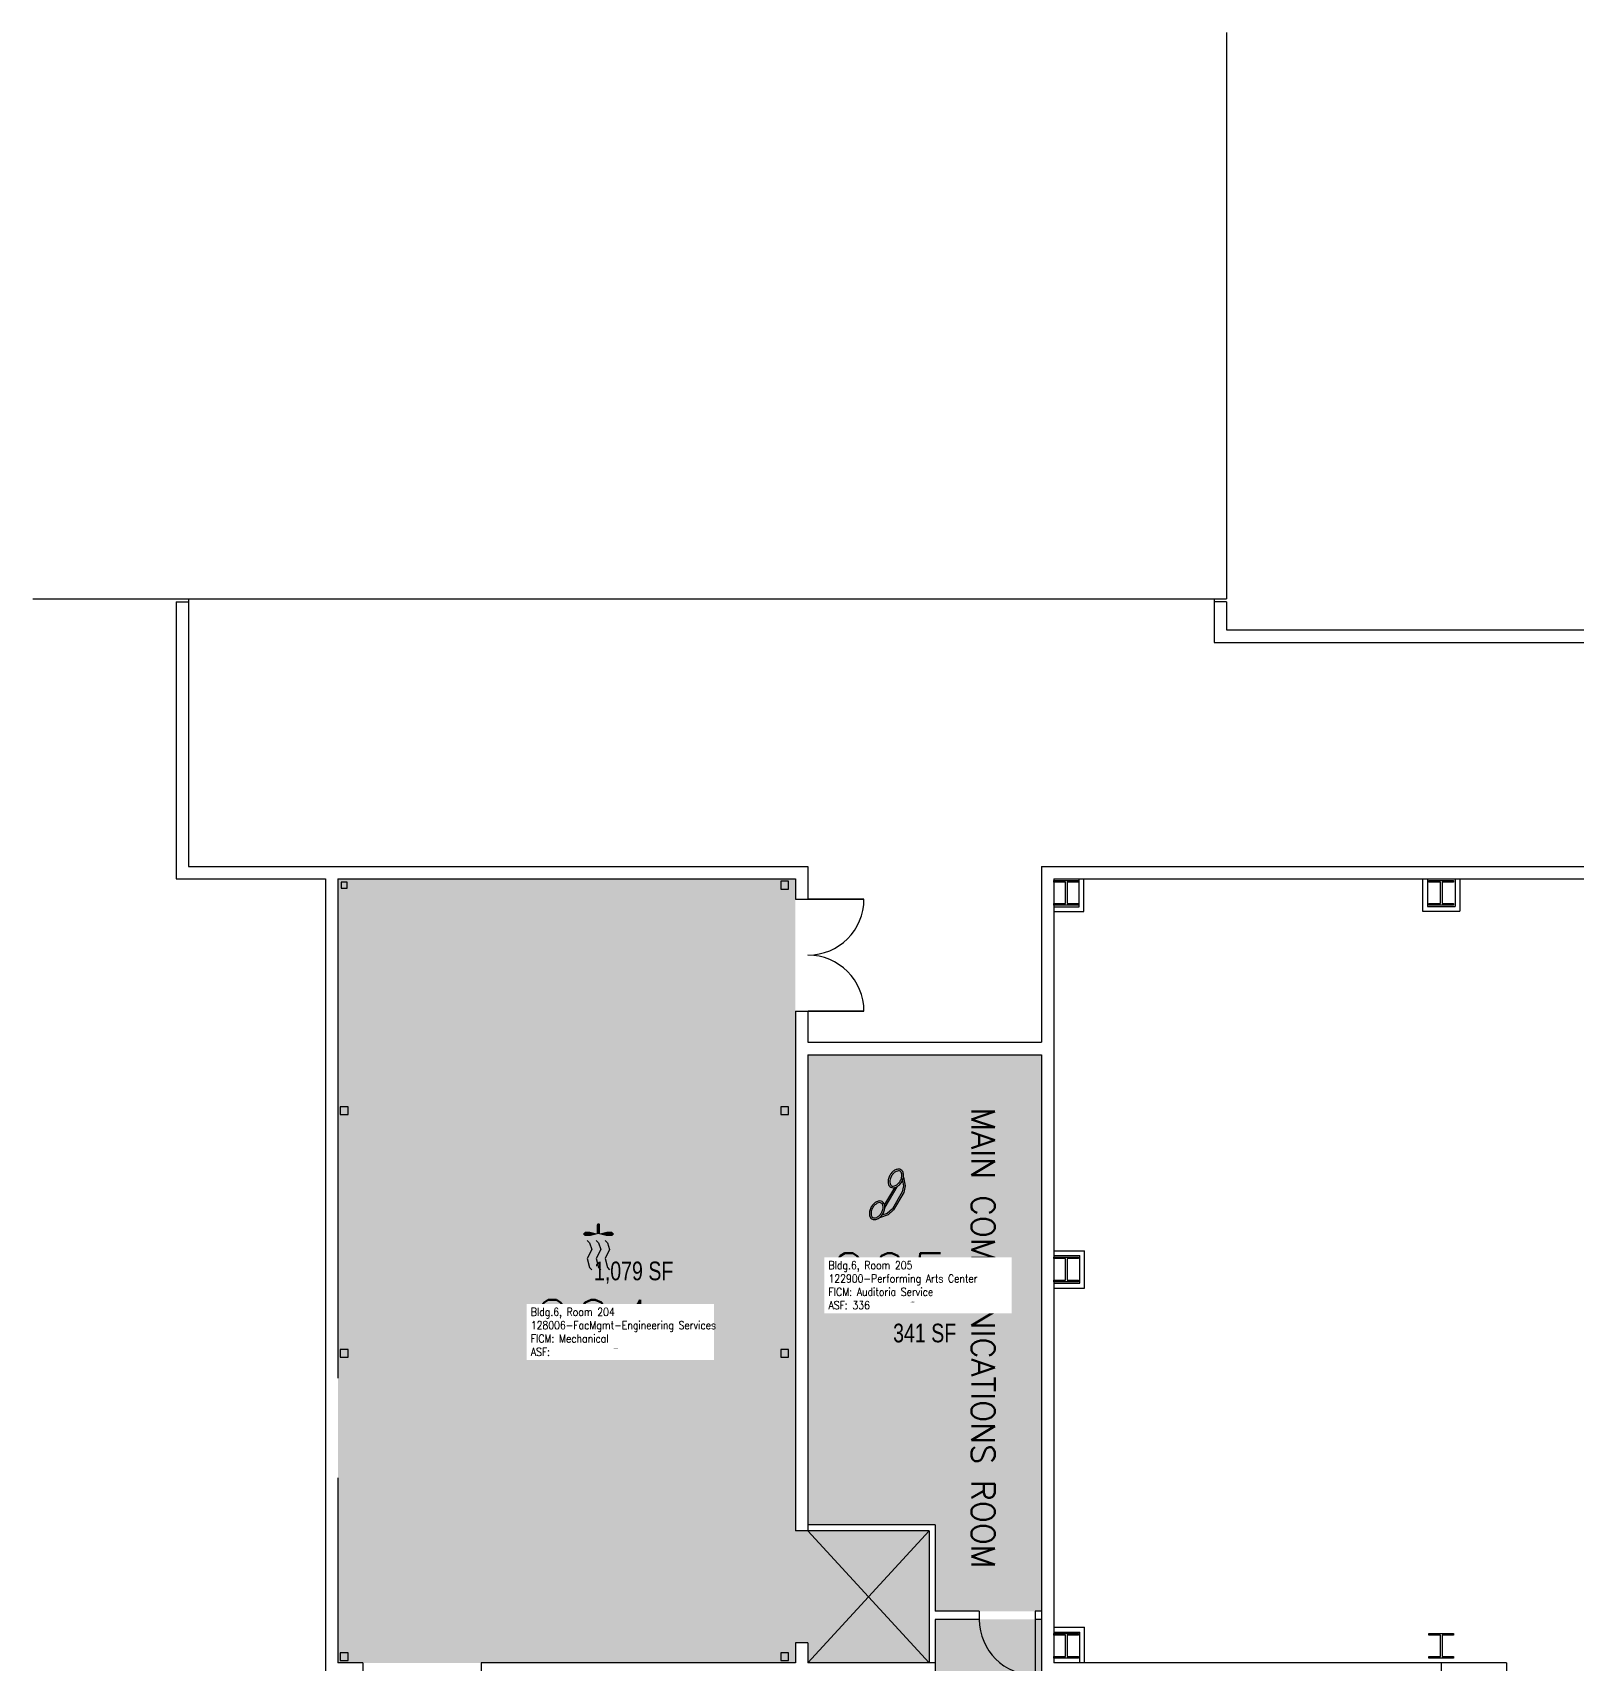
# Model space of a CAD drawing. Header units: inches. Extents: x -206 to 2389, y 0 to 3821.
# Drawn here: x -206 to 786, y 2222 to 3271 of the extents above; entities that cross this region are included whole.
import ezdxf
from ezdxf.enums import TextEntityAlignment as Align

# ---------------------------------------------------------------- set-up
doc = ezdxf.new("R2010")
doc.units = ezdxf.units.IN
doc.header["$LTSCALE"] = 10
doc.header["$MEASUREMENT"] = 0
doc.layers.get('0').update_dxf_attribs({"linetype": 'CONTINUOUS'})
for name, color, linetype in [('A-COLS', 5, 'CONTINUOUS'), ('A-DOOR', 2, 'CONTINUOUS'), ('A-FLOR', 3, 'CONTINUOUS'), ('A-IDEN-ICON', 4, 'CONTINUOUS'), ('A-IDEN-RNUM', 7, 'CONTINUOUS'), ('A-IDEN-SNUM', 4, 'CONTINUOUS'), ('A-IDEN-TEXT', 4, 'CONTINUOUS'), ('A-IDEN-VNUM', 4, 'CONTINUOUS'), ('A-ROOF', 2, 'CONTINUOUS'), ('A-WALL', 5, 'CONTINUOUS'), ('AREA-TEXT', 3, 'CONTINUOUS'), ('Rooms-Category-Color', 7, 'CONTINUOUS'), ('Rooms-College-Color', 7, 'CONTINUOUS'), ('Rooms-Department-Color', 7, 'CONTINUOUS'), ('Rooms-Division-Color', 7, 'CONTINUOUS'), ('Rooms-Information', 7, 'CONTINUOUS')]:
    doc.layers.add(name, color=color, linetype=linetype)
doc.styles.add('AREA', font='arial.ttf', dxfattribs={"width": 0.75, "height": 24})
doc.styles.add('ROOMFNUMBER', font='SIMPLEX', dxfattribs={"height": 0.83})
doc.styles.add('ROOMSNUMBER', font='txt', dxfattribs={"height": 0.03})
doc.styles.add('ROOMVNUMBER', font='simplex.shx', dxfattribs={"width": 0.85})

# ---------------------------------------------------------------- blocks, each defined once
blk = doc.blocks.new('CPMECH')
at = {"color": 0, "linetype": 'ByBlock'}
for p, q in [((0.005, 0.025), (0.015, 0.035)), ((0.015, 0.035), (0.045, 0.045)), ((0.015, -0.005), (0.045, 0.005)), ((0.045, 0.045), (0.085, 0.025)), ((0.045, 0.005), (0.085, -0.015)), ((0.085, 0.025), (0.125, 0.035)), ((0.125, 0.035), (0.135, 0.045)), ((0.125, -0.005), (0.135, 0.005)), ((0.005, -0.015), (0.015, -0.005)), ((0.005, -0.055), (0.015, -0.045)), ((0.015, -0.045), (0.045, -0.035)), ((0.045, -0.035), (0.085, -0.055)), ((0.085, -0.015), (0.125, -0.005)), ((0.085, -0.055), (0.125, -0.045)), ((0.125, -0.045), (0.135, -0.035))]:
    blk.add_line(p, q, dxfattribs=at)
for points in [[(-0.025, -0.005, 0, 0.02, 0), (-0.025, 0.035, 0.02, 0.02, 0), (-0.025, 0.055, 0.02, 0, 0), (-0.025, 0.065, 0, 0, 0)], [(-0.025, -0.005, 0, 0.02, 0), (-0.025, -0.045, 0.02, 0.02, 0), (-0.025, -0.065, 0.02, 0, 0), (-0.025, -0.075, 0, 0, 0)]]:
    blk.add_lwpolyline(points, format="xyseb", dxfattribs=at)
at = {"color": 0, "linetype": 'ByBlock', "const_width": 0.015}
blk.add_lwpolyline([(-0.025, -0.005), (-0.065, -0.005)], dxfattribs=at)
at = {"color": 0, "linetype": 'ByBlock', "const_width": 0.0075}
blk.add_lwpolyline([(-0.0682, -0.0069, 1), (-0.0618, -0.0031, 1)], format="xyb", close=True, dxfattribs=at)
blk = doc.blocks.new('CPPHONE')
at = {"color": 0, "linetype": 'ByBlock'}
for p, q in [((0.0096, 0.0252), (-0.0196, -0.0252)), ((0.0169, 0.0279), (-0.0182, -0.0329))]:
    blk.add_line(p, q, dxfattribs=at)
for points in [[(0.0364, 0.0572), (0.0417, 0.0308), (0.0382, 0.0108), (0.0082, -0.0411), (-0.0083, -0.0558), (-0.0338, -0.0645)], [(0.0334, 0.047), (0.0366, 0.0307), (0.0334, 0.0126), (0.0043, -0.0379), (-0.0109, -0.0514), (-0.0265, -0.0567)]]:
    blk.add_lwpolyline(points, dxfattribs=at)
for points in [[(0.0288, 0.0786, 0.139889), (0.0216, 0.0804, 0.107118), (0.0122, 0.0781, 0.079812), (0.0039, 0.0722, 0.067459), (-0.0035, 0.0626, 0.067459), (-0.008, 0.0515, 0.079812), (-0.009, 0.0413, 0.107118), (-0.0064, 0.032, 0.139889), (-0.0012, 0.0267, 0.139889), (0.0061, 0.0248, 0.107118), (0.0155, 0.0272, 0.079812), (0.0238, 0.0331, 0.067459), (0.0312, 0.0426, 0.067459), (0.0357, 0.0538, 0.079812), (0.0367, 0.0639, 0.107118), (0.034, 0.0732, 0.139889)], [(0.0263, 0.0743, 0.139889), (0.0218, 0.0754, 0.107118), (0.0144, 0.0736, 0.079812), (0.0074, 0.0686, 0.067459), (0.0008, 0.0601, 0.067459), (-0.0032, 0.0502, 0.079812), (-0.004, 0.0417, 0.107118), (-0.0019, 0.0344, 0.139889), (0.0013, 0.031, 0.139889), (0.0059, 0.0298, 0.107118), (0.0133, 0.0317, 0.079812), (0.0203, 0.0367, 0.067459), (0.0268, 0.0451, 0.067459), (0.0309, 0.055, 0.079812), (0.0317, 0.0636, 0.107118), (0.0296, 0.0709, 0.139889)], [(-0.0262, -0.0167, 0.139889), (-0.0334, -0.0148, 0.107118), (-0.0428, -0.0172, 0.079812), (-0.0511, -0.0231, 0.067459), (-0.0585, -0.0326, 0.067459), (-0.063, -0.0438, 0.079812), (-0.064, -0.0539, 0.107118), (-0.0614, -0.0632, 0.139889), (-0.0562, -0.0686, 0.139889), (-0.0489, -0.0704, 0.107118), (-0.0395, -0.0681, 0.079812), (-0.0312, -0.0622, 0.067459), (-0.0238, -0.0526, 0.067459), (-0.0193, -0.0415, 0.079812), (-0.0183, -0.0313, 0.107118), (-0.021, -0.022, 0.139889)], [(-0.0287, -0.021, 0.139889), (-0.0332, -0.0198, 0.107118), (-0.0406, -0.0217, 0.079812), (-0.0476, -0.0267, 0.067459), (-0.0542, -0.0351, 0.067459), (-0.0582, -0.045, 0.079812), (-0.059, -0.0536, 0.107118), (-0.0569, -0.0609, 0.139889), (-0.0537, -0.0643, 0.139889), (-0.0491, -0.0654, 0.107118), (-0.0417, -0.0636, 0.079812), (-0.0347, -0.0586, 0.067459), (-0.0282, -0.0501, 0.067459), (-0.0241, -0.0402, 0.079812), (-0.0233, -0.0317, 0.107118), (-0.0254, -0.0244, 0.139889)]]:
    blk.add_lwpolyline(points, format="xyb", close=True, dxfattribs=at)

msp = doc.modelspace()

# ---------------------------------------------------------------- hatches: boundary and pattern name
at = {"layer": 'Rooms-Category-Color', "true_color": 0xadadad}
for points in [[(-10, 2342.1), (-10, 2223.1), (6, 2223.1), (284, 2223.1), (284, 2236.1), (292, 2236.1), (292, 2223.1), (370, 2223.1), (370, 2308.1), (292, 2308.1), (284, 2308.1), (284, 2714.1), (284, 2727.1), (-10, 2727.1)], [(373.8, 2215.1), (292, 2215.1), (292, 2150.6), (438, 2150.6), (442, 2150.6), (442, 2169.1), (442, 2207.1), (442, 2251.1), (438, 2251.1), (373.8, 2251.1), (373.8, 2223.1)]]:
    msp.add_hatch(color=253, dxfattribs=at).paths.add_polyline_path(points)
at = {"layer": 'Rooms-Category-Color', "true_color": 0xffe090}
msp.add_hatch(color=41, dxfattribs=at).paths.add_polyline_path([(292, 2311.8), (373.8, 2311.8), (373.8, 2256.3), (438, 2256.3), (442, 2256.3), (442, 2614.1), (292, 2614.1)])
at = {"layer": 'Rooms-College-Color', "true_color": 0xadadad}
for points in [[(-10, 2342.1), (-10, 2223.1), (6, 2223.1), (284, 2223.1), (284, 2236.1), (292, 2236.1), (292, 2223.1), (370, 2223.1), (370, 2308.1), (292, 2308.1), (284, 2308.1), (284, 2714.1), (284, 2727.1), (-10, 2727.1)], [(373.8, 2215.1), (292, 2215.1), (292, 2150.6), (438, 2150.6), (442, 2150.6), (442, 2169.1), (442, 2207.1), (442, 2251.1), (438, 2251.1), (373.8, 2251.1), (373.8, 2223.1)]]:
    msp.add_hatch(color=253, dxfattribs=at).paths.add_polyline_path(points)
at = {"layer": 'Rooms-College-Color', "true_color": 0xffff64}
msp.add_hatch(color=51, dxfattribs=at).paths.add_polyline_path([(292, 2311.8), (373.8, 2311.8), (373.8, 2256.3), (438, 2256.3), (442, 2256.3), (442, 2614.1), (292, 2614.1)])
at = {"layer": 'Rooms-Department-Color', "true_color": 0xacacac}
for points in [[(-10, 2342.1), (-10, 2223.1), (6, 2223.1), (284, 2223.1), (284, 2236.1), (292, 2236.1), (292, 2223.1), (370, 2223.1), (370, 2308.1), (292, 2308.1), (284, 2308.1), (284, 2714.1), (284, 2727.1), (-10, 2727.1)], [(373.8, 2215.1), (292, 2215.1), (292, 2150.6), (438, 2150.6), (442, 2150.6), (442, 2169.1), (442, 2207.1), (442, 2251.1), (438, 2251.1), (373.8, 2251.1), (373.8, 2223.1)]]:
    msp.add_hatch(color=253, dxfattribs=at).paths.add_polyline_path(points)
at = {"layer": 'Rooms-Department-Color', "true_color": 0x80bc67}
msp.add_hatch(color=83, dxfattribs=at).paths.add_polyline_path([(292, 2311.8), (373.8, 2311.8), (373.8, 2256.3), (438, 2256.3), (442, 2256.3), (442, 2614.1), (292, 2614.1)])
at = {"layer": 'Rooms-Division-Color', "true_color": 0xadadad}
for points in [[(-10, 2342.1), (-10, 2223.1), (6, 2223.1), (284, 2223.1), (284, 2236.1), (292, 2236.1), (292, 2223.1), (370, 2223.1), (370, 2308.1), (292, 2308.1), (284, 2308.1), (284, 2714.1), (284, 2727.1), (-10, 2727.1)], [(373.8, 2215.1), (292, 2215.1), (292, 2150.6), (438, 2150.6), (442, 2150.6), (442, 2169.1), (442, 2207.1), (442, 2251.1), (438, 2251.1), (373.8, 2251.1), (373.8, 2223.1)]]:
    msp.add_hatch(color=253, dxfattribs=at).paths.add_polyline_path(points)
at = {"layer": 'Rooms-Division-Color', "true_color": 0x80bc67}
msp.add_hatch(color=83, dxfattribs=at).paths.add_polyline_path([(292, 2311.8), (373.8, 2311.8), (373.8, 2256.3), (438, 2256.3), (442, 2256.3), (442, 2614.1), (292, 2614.1)])

# ---------------------------------------------------------------- linework, layer by layer
at = {"layer": 'A-COLS'}
for p, q in [((-4, 2725.1), (-8, 2725.1)), ((-8, 2725.1), (-8, 2721.1)), ((-8, 2721.1), (-4, 2721.1)), ((-4, 2721.1), (-4, 2725.1)), ((279.5, 2725.6), (274.5, 2725.6)), ((274.5, 2725.6), (274.5, 2720.6)), ((274.5, 2720.6), (279.5, 2720.6)), ((279.5, 2720.6), (279.5, 2725.6)), ((450.1, 2725), (450.1, 2726)), ((450.1, 2726), (465.9, 2726)), ((457.5, 2725), (450.1, 2725)), ((457.5, 2711.2), (457.5, 2725)), ((465.9, 2725), (458.5, 2725)), ((458.5, 2725), (458.5, 2711.2)), ((465.9, 2726), (465.9, 2725)), ((691.1, 2725), (691.1, 2726)), ((691.1, 2726), (706.9, 2726)), ((698.5, 2725), (691.1, 2725)), ((698.5, 2711.2), (698.5, 2725)), ((706.9, 2725), (699.5, 2725)), ((699.5, 2725), (699.5, 2711.2)), ((706.9, 2726), (706.9, 2725)), ((450.1, 2710.2), (450.1, 2711.2)), ((450.1, 2711.2), (457.5, 2711.2)), ((465.9, 2710.2), (450.1, 2710.2)), ((458.5, 2711.2), (465.9, 2711.2)), ((465.9, 2711.2), (465.9, 2710.2)), ((691.1, 2710.2), (691.1, 2711.2)), ((691.1, 2711.2), (698.5, 2711.2)), ((706.9, 2710.2), (691.1, 2710.2)), ((699.5, 2711.2), (706.9, 2711.2)), ((706.9, 2711.2), (706.9, 2710.2)), ((-3.5, 2580.6), (-8.5, 2580.6)), ((-8.5, 2580.6), (-8.5, 2575.6)), ((-3.5, 2575.6), (-3.5, 2580.6)), ((279.5, 2580.6), (274.5, 2580.6)), ((274.5, 2580.6), (274.5, 2575.6)), ((279.5, 2575.6), (279.5, 2580.6)), ((-8.5, 2575.6), (-3.5, 2575.6)), ((274.5, 2575.6), (279.5, 2575.6)), ((450.1, 2483), (450.1, 2484)), ((450.1, 2484), (465.9, 2484)), ((457.5, 2483), (450.1, 2483)), ((457.5, 2469.2), (457.5, 2483)), ((465.9, 2483), (458.5, 2483)), ((458.5, 2483), (458.5, 2469.2)), ((465.9, 2484), (465.9, 2483)), ((450.1, 2468.2), (450.1, 2469.2)), ((450.1, 2469.2), (457.5, 2469.2)), ((465.9, 2468.2), (450.1, 2468.2)), ((458.5, 2469.2), (465.9, 2469.2)), ((465.9, 2469.2), (465.9, 2468.2)), ((-3.5, 2424.6), (-8.5, 2424.6)), ((-8.5, 2424.6), (-8.5, 2419.6)), ((-3.5, 2419.6), (-3.5, 2424.6)), ((279.5, 2424.6), (274.5, 2424.6)), ((274.5, 2424.6), (274.5, 2419.6)), ((279.5, 2419.6), (279.5, 2424.6)), ((-8.5, 2419.6), (-3.5, 2419.6)), ((274.5, 2419.6), (279.5, 2419.6)), ((450.1, 2241), (450.1, 2242)), ((450.1, 2242), (465.9, 2242)), ((457.5, 2241), (450.1, 2241)), ((457.5, 2227.2), (457.5, 2241)), ((465.9, 2241), (458.5, 2241)), ((458.5, 2241), (458.5, 2227.2)), ((465.9, 2242), (465.9, 2241)), ((691.1, 2241), (691.1, 2242)), ((691.1, 2242), (706.9, 2242)), ((698.5, 2241), (691.1, 2241)), ((698.5, 2227.2), (698.5, 2241)), ((706.9, 2241), (699.5, 2241)), ((699.5, 2241), (699.5, 2227.2)), ((706.9, 2242), (706.9, 2241)), ((-3.5, 2229.6), (-8.5, 2229.6)), ((-8.5, 2229.6), (-8.5, 2224.6)), ((-8.5, 2224.6), (-3.5, 2224.6)), ((-3.5, 2224.6), (-3.5, 2229.6)), ((279.5, 2229.6), (274.5, 2229.6)), ((274.5, 2229.6), (274.5, 2224.6)), ((274.5, 2224.6), (279.5, 2224.6)), ((279.5, 2224.6), (279.5, 2229.6)), ((450.1, 2226.2), (450.1, 2227.2)), ((450.1, 2227.2), (457.5, 2227.2)), ((465.9, 2226.2), (450.1, 2226.2)), ((458.5, 2227.2), (465.9, 2227.2)), ((465.9, 2227.2), (465.9, 2226.2)), ((691.1, 2226.2), (691.1, 2227.2)), ((691.1, 2227.2), (698.5, 2227.2)), ((706.9, 2226.2), (691.1, 2226.2)), ((699.5, 2227.2), (706.9, 2227.2)), ((706.9, 2227.2), (706.9, 2226.2))]:
    msp.add_line(p, q, dxfattribs=at)
at = {"layer": 'A-DOOR'}
msp.add_line((438, 2251.1), (438, 2215.1), dxfattribs=at)
at = {"layer": 'A-DOOR', "const_width": 1.2, "elevation": 0}
for points in [[(292, 2714.1), (328, 2714.1)], [(292, 2642.1), (328, 2642.1)]]:
    msp.add_lwpolyline(points, dxfattribs=at)
at = {"layer": 'A-DOOR'}
for centre, start, end in [((292, 2714.1, 0), 270, 0), ((292, 2642.1, 0), 360, 90), ((438.1, 2251.1), 180, 269.9115)]:
    msp.add_arc(centre, 36, start, end, dxfattribs=at)
at = {"layer": 'A-FLOR'}
for p, q in [((370, 2223.1), (292, 2308.1)), ((370, 2308.1), (292, 2223.1))]:
    msp.add_line(p, q, dxfattribs=at)
at = {"layer": 'A-ROOF', "linetype": 'Continuous'}
for p in [(561, 3271.1), (-206.2, 2907.1)]:
    msp.add_line(p, (561, 2907.1), dxfattribs=at)
at = {"layer": 'A-WALL', "linetype": 'Continuous'}
for p, q in [((-106, 2907.1), (-106, 2735.1)), ((553, 2907.1), (553, 2879.1)), ((-114, 2905.1), (-114, 2727.1)), ((-114, 2905.1), (-106, 2905.1)), ((561, 2905.1), (561, 2887.1)), ((561, 2887.1), (886, 2887.1)), ((553, 2879.1), (888, 2879.1)), ((-114, 2727.1), (-18, 2727.1)), ((-106, 2735.1), (292, 2735.1)), ((-18, 2727.1), (-18, 2342.1)), ((-10, 2727.1), (-10, 2406.1)), ((-10, 2727.1), (284, 2727.1)), ((284, 2727.1), (284, 2714.1)), ((292, 2735.1), (292, 2714.1)), ((442, 2735.1), (442, 2622.1)), ((442, 2735.1), (1640.1, 2735.1)), ((450, 2727.1), (1632.1, 2727.1)), ((450, 2727.1), (450, 2223.1)), ((469.3, 2706.1), (469.3, 2727.1)), ((687, 2727.3), (687, 2706.3)), ((690.1, 2727.3), (690.1, 2709.4)), ((707.9, 2727.3), (707.9, 2709.4)), ((711, 2727.3), (711, 2706.3)), ((466.2, 2709.2), (466.2, 2727)), ((284, 2714.1), (292, 2714.1)), ((450, 2709.2), (466.2, 2709.2)), ((687, 2706.3), (711, 2706.3)), ((690.1, 2709.4), (707.9, 2709.4)), ((450, 2706.1), (469.3, 2706.1)), ((284, 2642.1), (292, 2642.1)), ((284, 2642.1), (284, 2308.1)), ((292, 2642.1), (292, 2622.1)), ((292, 2622.1), (442, 2622.1)), ((292, 2614.1), (442, 2614.1)), ((292, 2614.1), (292, 2308.1)), ((442, 2614.1), (442, 2207.1)), ((450, 2488.1), (469.8, 2488.1)), ((469.8, 2464.1), (469.8, 2488.1)), ((450, 2485), (466.7, 2485)), ((466.7, 2467.2), (466.7, 2485)), ((450, 2467.2), (466.7, 2467.2)), ((450, 2464.1), (469.8, 2464.1)), ((-18, 2342.1), (-18, 2215.1)), ((-10, 2342.1), (-10, 2223.1)), ((370, 2308.1), (370, 2223.1)), ((373.8, 2311.8), (373.8, 2256.3)), ((402, 2256.3), (402, 2251.1)), ((438, 2256.3), (438, 2251.1)), ((373.8, 2251.1), (373.8, 2223.1)), ((450, 2246.1), (469.8, 2246.1)), ((469.8, 2223.1), (469.8, 2246.1)), ((284, 2236.1), (284, 2223.1)), ((292, 2236.1), (292, 2223.1)), ((450, 2243), (466.7, 2243)), ((466.7, 2223.1), (466.7, 2243)), ((6, 2223.1), (-10, 2223.1)), ((6, 2223.1), (6, 2215.1)), ((284, 2223.1), (82, 2223.1)), ((82, 2223.1), (82, 2215.1)), ((373.8, 2223.1), (373.8, 2215.1)), ((741, 2223.1), (450, 2223.1)), ((741, 2223.1), (741, 2215.1))]:
    msp.add_line(p, q, dxfattribs=at)
at = {"layer": 'A-WALL'}
for p, q in [((561, 2905.1), (553, 2905.1)), ((292, 2308.1), (284, 2308.1)), ((373.8, 2311.8), (292, 2311.8)), ((370, 2308.1), (292, 2308.1)), ((402, 2256.3), (373.8, 2256.3)), ((442, 2256.3), (438, 2256.3)), ((402, 2251.1), (373.8, 2251.1)), ((442, 2251.1), (438, 2251.1)), ((292, 2236.1), (284, 2236.1)), ((373.8, 2223.1), (292, 2223.1)), ((699, 2223.1), (699, 2215.1))]:
    msp.add_line(p, q, dxfattribs=at)

# ---------------------------------------------------------------- block references
at = {"layer": 'A-IDEN-ICON'}
for name, p, xscale, yscale, zscale, rotation in [('CPPHONE', (345.4, 2523.2, 0), 215.9999999965117, 215.9999999965117, 215.9999999965117, 359.4276496354453), ('CPMECH', (158.1, 2495.3), 144, 144, 144, 270.0000000044467)]:
    msp.add_blockref(name, p, dxfattribs=dict(at, xscale=xscale, yscale=yscale, zscale=zscale, rotation=rotation))

# ---------------------------------------------------------------- texts
at = {"layer": 'A-IDEN-RNUM', "style": 'ROOMSNUMBER'}
for s, p in [('0205-00', (359.2, 2455, 0)), ('0204-00', (168.6, 2425, 0))]:
    msp.add_text(s, height=0.36, dxfattribs=at).set_placement(p, align=Align.CENTER)
at = {"layer": 'A-IDEN-SNUM', "style": 'ROOMSNUMBER'}
for s, p in [('0060020500', (359.2, 2455, 0)), ('0060020400', (168.6, 2425, 0))]:
    msp.add_text(s, height=0.36, dxfattribs=at).set_placement(p, align=Align.CENTER)
at = {"layer": 'A-IDEN-TEXT', "style": 'ROOMFNUMBER'}
msp.add_text('MAIN COMMUNICATIONS ROOM', height=14.94, rotation=270, dxfattribs=at).set_placement((397.1, 2432, 0), align=Align.CENTER)
at = {"layer": 'A-IDEN-VNUM', "style": 'ROOMVNUMBER', "width": 0.85}
for s, p in [('205', (344.5, 2450.5, 0)), ('204', (154, 2420.5, 0))]:
    msp.add_text(s, height=36, dxfattribs=at).set_placement(p, align=Align.CENTER)
at = {"layer": 'AREA-TEXT', "style": 'AREA', "width": 0.75}
for s, p in [('1,079 SF', (180, 2475.1)), ('341 SF', (367, 2435.2))]:
    msp.add_text(s, height=12, dxfattribs=at).set_placement(p, align=Align.MIDDLE_CENTER)

# ---------------------------------------------------------------- next in the draw order: texts
at = {"layer": 'Rooms-Information', "char_height": 5.143, "width": 115.2, "attachment_point": 7, "style": 'ROOMVNUMBER', "bg_fill": 3, "box_fill_scale": 1.5, "bg_fill_color": 256, "bg_fill_true_color": 13158600, "bg_fill_transparency": 0}
for s, insert in [('Bldg.6, Room 205^M^J122900-Performing Arts Center^M^JFICM: Auditoria Service^M^JASF: 336', (305.2, 2450.5, 0)), ('Bldg.6, Room 204^M^J128006-FacMgmt-Engineering Services^M^JFICM: Mechanical^M^JASF: ', (113.9, 2420.5, 0))]:
    msp.add_mtext(s, dxfattribs=dict(at, insert=insert))

doc.saveas('drawing.dxf')
